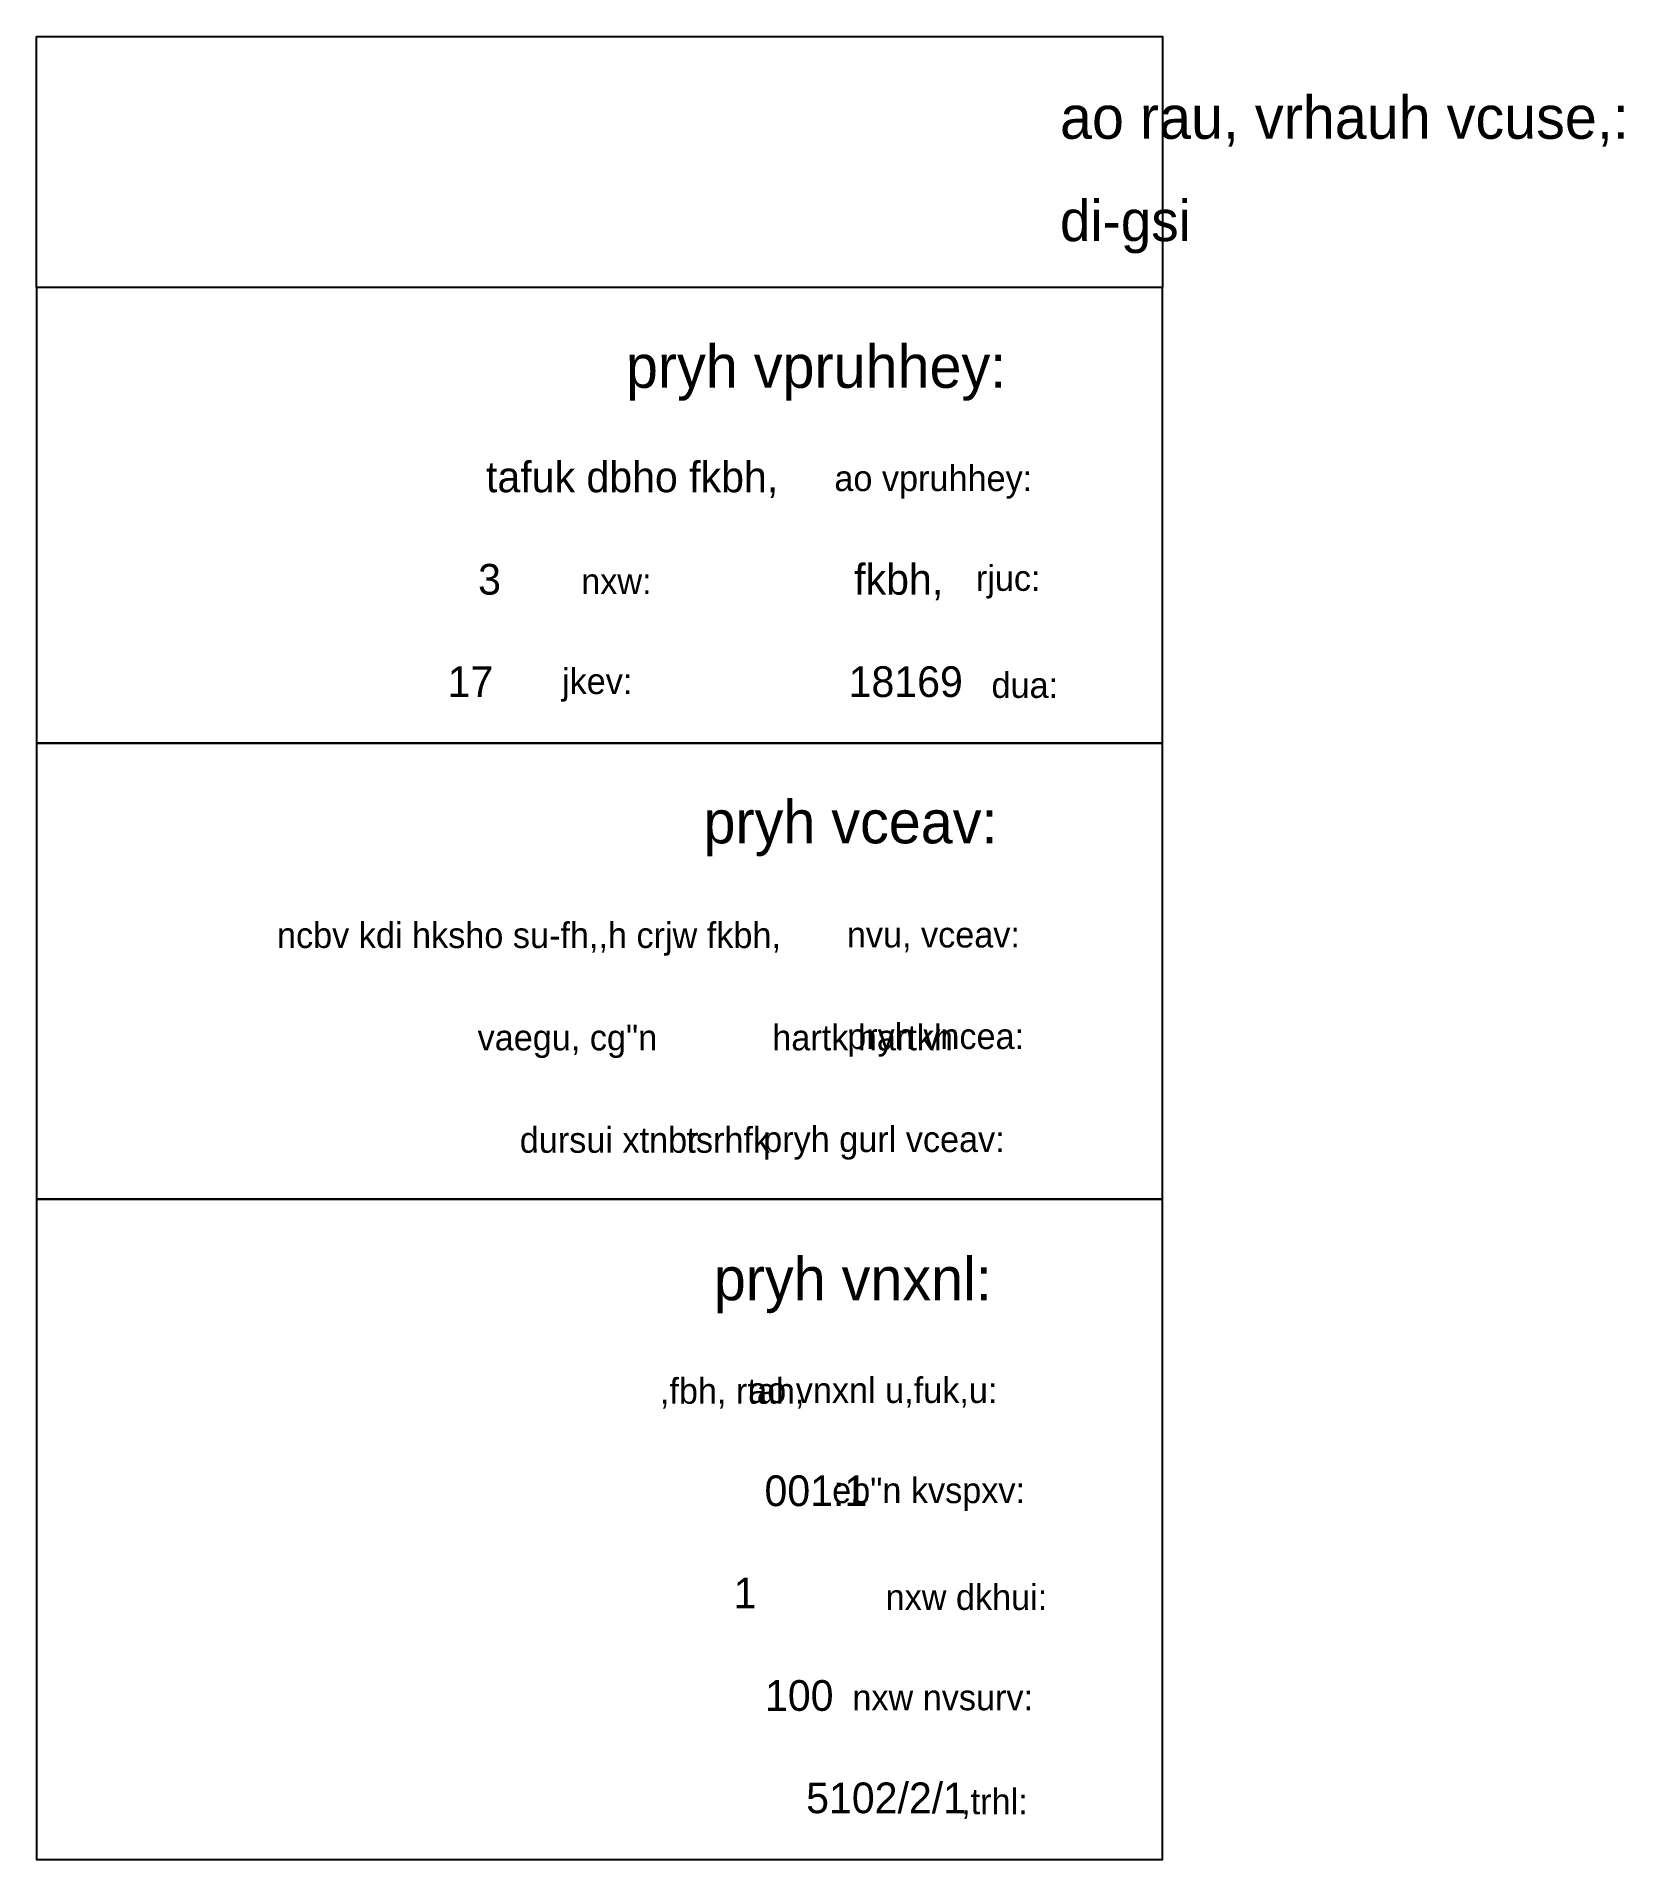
# Model space of a CAD drawing. Header units: millimetres. Extents: x 1928.8 to 1944.3, y 987.5 to 1005.3.
import ezdxf
from ezdxf.enums import TextEntityAlignment as Align

# ---------------------------------------------------------------- set-up
doc = ezdxf.new("R2010")
doc.units = ezdxf.units.MM
doc.header["$MEASUREMENT"] = 0
for name, color, linetype in [('RIS-Z_TEXT-1', 7, 'Continuous'), ('RIS-Z_TEXT-2', 7, 'Continuous'), ('RIS-Z_VIEW', 7, 'Continuous')]:
    doc.layers.add(name, color=color, linetype=linetype)
doc.styles.add('miryl', font='mvt-miry.shx', dxfattribs={"height": 5})
doc.styles.add('mvt-miry', font='mvt-miry')
doc.styles.add('mvt-mirym', font='mvt-mirym')

msp = doc.modelspace()

# ---------------------------------------------------------------- linework, layer by layer
at = {"layer": 'RIS-Z_VIEW'}
for points in [[(1928.81, 1005.262), (1939.81, 1005.262), (1939.81, 1002.809), (1928.81, 1002.809)], [(1939.81, 1002.809), (1928.81, 1002.809), (1928.81, 998.357), (1939.81, 998.357)], [(1939.81, 998.357), (1928.81, 998.357), (1928.81, 993.905), (1939.81, 993.905)], [(1939.81, 993.905), (1928.81, 993.905), (1928.81, 987.452), (1939.81, 987.452)]]:
    msp.add_lwpolyline(points, close=True, dxfattribs=at)

# ---------------------------------------------------------------- texts
at = {"layer": 'RIS-Z_TEXT-1', "style": 'mvt-mirym'}
msp.add_text('ao rau, vrhauh vcuse,:', height=0.42, dxfattribs=at).set_placement((1938.81, 1004.262))
for s, p in [('pryh vpruhhey:', (1936.427, 1001.987)), ('pryh vceav:', (1936.763, 997.537)), ('pryh vnxnl:', (1936.786, 993.074))]:
    msp.add_text(s, height=0.42, dxfattribs=at).set_placement(p, align=Align.MIDDLE)
at = {"layer": 'RIS-Z_TEXT-2'}
for s, height, style, p in [('di-gsi', 0.4, 'mvt-miry', (1938.81, 1003.262)), ('3', 0.3, 'mvt-miry', (1933.125, 999.809)), ('vaegu, cg"n', 0.25, 'mvt-miry', (1933.12, 995.357)), ('hartk hartkh', 0.25, 'mvt-miry', (1935.999, 995.357)), ('dursui xtnbr', 0.25, 'mvt-miry', (1933.532, 994.357)), ('tsrhfk', 0.25, 'miryl', (1935.16, 994.357)), (',fbh, rtah,', 0.25, 'mvt-miry', (1934.901, 991.905)), ('001:1', 0.3, 'mvt-miry', (1935.923, 990.905)), ('1', 0.3, 'mvt-miry', (1935.621, 989.905)), ('100', 0.3, 'mvt-miry', (1935.928, 988.905)), ('5102/2/1', 0.3, 'mvt-miry', (1936.33, 987.905))]:
    msp.add_text(s, height=height, dxfattribs=dict(at, style=style)).set_placement(p)
at = {"layer": 'RIS-Z_TEXT-2', "style": 'mvt-miry'}
for s, height, p in [('tafuk dbho fkbh,', 0.3, (1936.057, 1000.809)), ('fkbh,', 0.3, (1937.669, 999.809)), ('ncbv kdi hksho su-fh,,h crjw fkbh,', 0.25, (1936.084, 996.357))]:
    msp.add_text(s, height=height, dxfattribs=at).set_placement(p, align=Align.RIGHT)
at = {"layer": 'RIS-Z_TEXT-2', "style": 'mvt-mirym'}
for s, p in [('ao vpruhhey:', (1937.572, 1000.915)), ('nxw:', (1934.476, 999.939)), ('rjuc:', (1938.304, 999.94)), ('jkev:', (1934.288, 998.932)), ('dua:', (1938.466, 998.93)), ('nvu, vceav:', (1937.573, 996.464)), ('pryh vncea:', (1937.595, 995.464)), ('pryh gurl vceav:', (1937.09, 994.458)), ('ao vnxnl u,fuk,u:', (1936.981, 992.021)), ('eb"n kvspxv:', (1937.526, 991.028)), ('nxw dkhui:', (1937.896, 990.021)), ('nxw nvsurv:', (1937.664, 989.034)), (',trhl:', (1938.169, 988.004))]:
    msp.add_text(s, height=0.25, dxfattribs=at).set_placement(p, align=Align.MIDDLE)
at = {"layer": 'RIS-Z_TEXT-2', "style": 'mvt-miry'}
for s, p in [('17', (1933.05, 998.959)), ('18169', (1937.303, 998.959))]:
    msp.add_text(s, height=0.3, dxfattribs=at).set_placement(p, align=Align.MIDDLE_CENTER)

doc.saveas('drawing.dxf')
